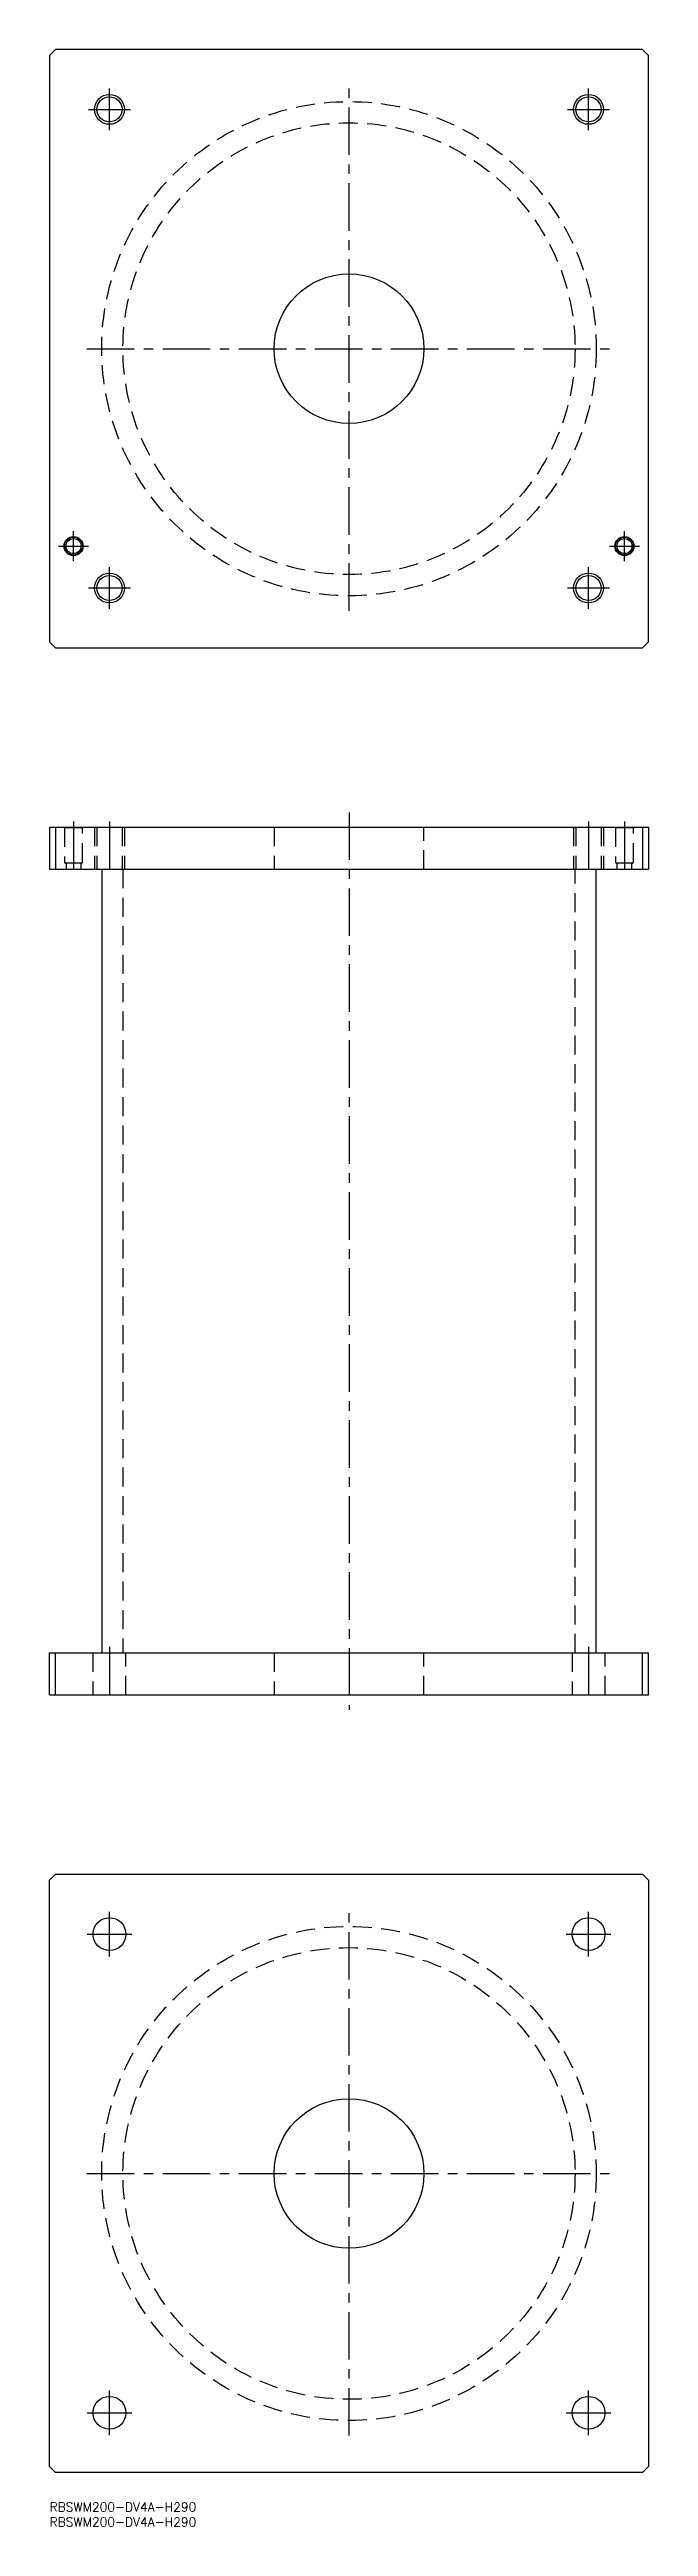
# Model space of a CAD drawing. Extents: x 0 to 200, y -8 to 820.
import ezdxf

# ---------------------------------------------------------------- set-up
doc = ezdxf.new("R2010")
doc.units = 0
doc.header["$LTSCALE"] = 0.5
doc.linetypes.add('CENTER', pattern=[50.8, 31.75, -6.35, 6.35, -6.35])
doc.linetypes.add('DASHED', pattern=[19.05, 12.7, -6.35])
for name, color, linetype in [('MSM_CENTER', 1, 'CENTER'), ('MSM_CONTINUOUS', 7, 'CONTINUOUS'), ('MSM_DASHED', 4, 'DASHED'), ('MSM_NARROW', 5, 'CONTINUOUS'), ('MSM_PART_NUMBER', 7, 'CONTINUOUS')]:
    doc.layers.add(name, color=color, linetype=linetype)
doc.styles.get("Standard").update_dxf_attribs({"font": 'txt.shx', "height": 3, "bigfont": 'bigfont.shx'})

# ---------------------------------------------------------------- blocks, each defined once
blk = doc.blocks.new('*U49')
at = {"layer": 'MSM_PART_NUMBER'}
blk.add_text('RBSWM200-DV4A-H290', height=3, dxfattribs=at).set_placement((0, -3))
blk = doc.blocks.new('*U50')
at = {"layer": 'MSM_PART_NUMBER'}
blk.add_text('RBSWM200-DV4A-H290', height=3, dxfattribs=at).set_placement((0, -8))

msp = doc.modelspace()

# ---------------------------------------------------------------- linework, layer by layer
at = {"layer": 'MSM_CENTER'}
for p, q in [((20, 793), (20, 807)), ((100, 632.4), (100, 807.6)), ((180, 793), (180, 807)), ((13, 800), (27, 800)), ((173, 800), (187, 800)), ((12.4, 720), (187.6, 720)), ((8, 649), (8, 659)), ((192, 649), (192, 659)), ((3, 654), (13, 654)), ((20, 633), (20, 647)), ((180, 633), (180, 647)), ((187, 654), (197, 654)), ((13, 640), (27, 640)), ((173, 640), (187, 640)), ((100, 565), (100, 265)), ((8, 562), (8, 544)), ((20, 562), (20, 544)), ((180, 562), (180, 544)), ((192, 562), (192, 544)), ((20, 286), (20, 268)), ((180, 286), (180, 268)), ((20, 182.5), (20, 197.5)), ((100, 22.4), (100, 197.6)), ((180, 182.5), (180, 197.5)), ((12.5, 190), (27.5, 190)), ((172.5, 190), (187.5, 190)), ((12.4, 110), (187.6, 110)), ((20, 22.5), (20, 37.5)), ((180, 22.5), (180, 37.5)), ((12.5, 30), (27.5, 30)), ((172.5, 30), (187.5, 30))]:
    msp.add_line(p, q, dxfattribs=at)
at = {"layer": 'MSM_CONTINUOUS'}
for p, q in [((2, 820), (0, 818)), ((198, 820), (2, 820)), ((200, 818), (198, 820)), ((0, 818), (0, 622)), ((200, 622), (200, 818)), ((0, 622), (2, 620)), ((198, 620), (200, 622)), ((2, 620), (198, 620)), ((0, 560), (0, 546)), ((0, 560), (200, 560)), ((2, 560), (2, 546)), ((198, 560), (198, 546)), ((200, 560), (200, 546)), ((0, 546), (200, 546)), ((17.4, 546), (17.4, 284)), ((182.6, 284), (182.6, 546)), ((0, 284), (200, 284)), ((0, 270), (0, 284)), ((2, 270), (2, 284)), ((198, 270), (198, 284)), ((200, 270), (200, 284)), ((0, 270), (200, 270)), ((0, 208), (2, 210)), ((0, 12), (0, 208)), ((2, 210), (198, 210)), ((198, 210), (200, 208)), ((200, 208), (200, 12)), ((2, 10), (0, 12)), ((198, 10), (2, 10)), ((200, 12), (198, 10))]:
    msp.add_line(p, q, dxfattribs=at)
for centre, radius in [((20, 800), 4.19), ((180, 800), 4.19), ((100, 720), 25), ((8, 654), 3.2), ((8, 654), 3), ((8, 654), 2.5), ((192, 654), 3.2), ((192, 654), 3), ((192, 654), 2.5), ((20, 640), 4.19), ((180, 640), 4.19), ((20, 190), 5.5), ((180, 190), 5.5), ((100, 110), 25), ((20, 30), 5.5), ((180, 30), 5.5)]:
    msp.add_circle(centre, radius, dxfattribs=at)
at = {"layer": 'MSM_DASHED'}
for p, q in [((4.8, 560), (5, 559.8)), ((11, 559.8), (5, 559.8)), ((5, 559.8), (5, 548.4)), ((11, 559.8), (11.2, 560)), ((11, 548.4), (11, 559.8)), ((15, 560), (15, 546)), ((15.81, 560), (15.81, 546)), ((24.19, 560), (24.19, 546)), ((25, 560), (25, 546)), ((75, 560), (75, 546)), ((125, 546), (125, 560)), ((175, 560), (175, 546)), ((175.81, 560), (175.81, 546)), ((184.19, 560), (184.19, 546)), ((185, 560), (185, 546)), ((188.8, 560), (189, 559.8)), ((195, 559.8), (189, 559.8)), ((189, 559.8), (189, 548.4)), ((195, 559.8), (195.2, 560)), ((195, 548.4), (195, 559.8)), ((10.6, 548), (5.4, 548)), ((5.5, 548), (5.5, 546)), ((10.5, 546), (10.5, 548)), ((194.6, 548), (189.4, 548)), ((189.5, 548), (189.5, 546)), ((194.5, 546), (194.5, 548)), ((24.5, 546), (24.5, 284)), ((175.5, 284), (175.5, 546)), ((14.5, 284), (14.5, 270)), ((25.5, 270), (25.5, 284)), ((75, 284), (75, 270)), ((125, 270), (125, 284)), ((174.5, 284), (174.5, 270)), ((185.5, 270), (185.5, 284))]:
    msp.add_line(p, q, dxfattribs=at)
for centre, radius in [((100, 720), 82.6), ((100, 720), 75.5), ((100, 110), 82.6), ((100, 110), 75.5)]:
    msp.add_circle(centre, radius, dxfattribs=at)
for centre, start, end in [((5.4, 548.4), 180, 270), ((10.6, 548.4), 270, 360), ((189.4, 548.4), 180, 270), ((194.6, 548.4), 270, 360)]:
    msp.add_arc(centre, 0.4, start, end, dxfattribs=at)
at = {"layer": 'MSM_NARROW'}
for centre in [(20, 800), (180, 800), (20, 640), (180, 640)]:
    msp.add_circle(centre, 5, dxfattribs=at)

# ---------------------------------------------------------------- block references
at = {"layer": 'MSM_CONTINUOUS'}
for name in ['*U49', '*U50']:
    msp.add_blockref(name, (0, 0), dxfattribs=at)

doc.saveas('drawing.dxf')
